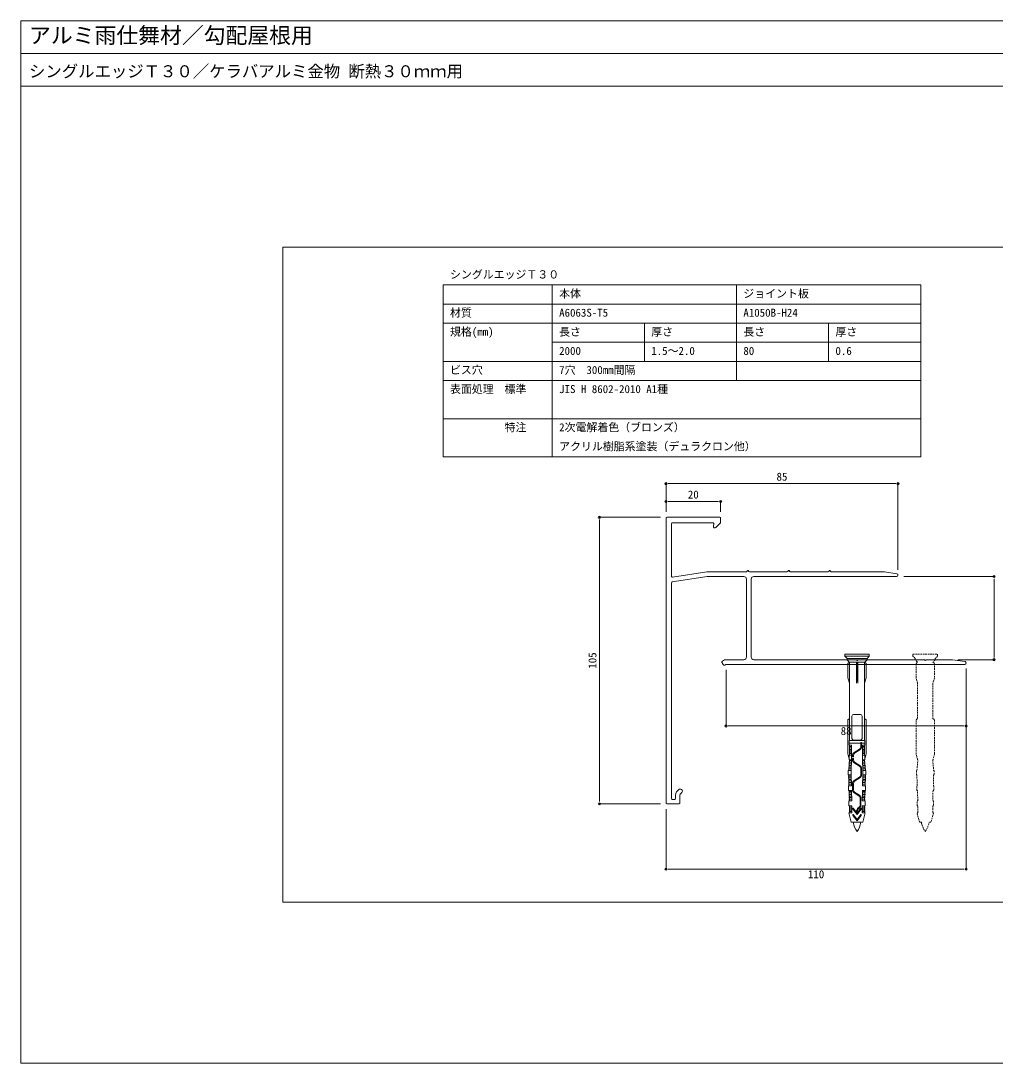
# Model space of a CAD drawing. Units: millimetres, scale not verified. Extents: x -276 to 276, y -191 to 191.
# Drawn here: x -275.9 to 81.1, y -191 to 191 of the extents above; entities that cross this region are included whole.
import ezdxf
from ezdxf.enums import TextEntityAlignment as Align

# ---------------------------------------------------------------- set-up
doc = ezdxf.new("R2010")
doc.units = ezdxf.units.MM
doc.header["$LTSCALE"] = 0.5
doc.linetypes.add('DASHED1', pattern=[1.8, 1.2, -0.6])
for name, color, linetype, lineweight in [('0-0_0', 7, 'Continuous', 9), ('0-2_moji', 7, 'Continuous', 18), ('0-3_SUNPO', 7, 'Continuous', 18), ('0-4_KANAMONO', 5, 'Continuous', 18), ('0-5_KANAMONO_SCREW', 4, 'Continuous', 18), ('0-6_WAKU', 7, 'Continuous', 18)]:
    doc.layers.add(name, color=color, linetype=linetype, lineweight=lineweight)
doc.styles.add('ＭＳ ゴシック', font='')
doc.styles.get('ＭＳ ゴシック').set_extended_font_data('MS Gothic')

# ---------------------------------------------------------------- blocks, each defined once
blk = doc.blocks.new('_DOT')
at = {"layer": '0-0_0'}
for p, q in [((-0.5, 0), (-1, 0)), ((0.25, 0), (-0.25, 0))]:
    blk.add_line(p, q, dxfattribs=at)
blk.add_circle((0, 0), 0.25, dxfattribs=at)

msp = doc.modelspace()

# ---------------------------------------------------------------- linework, layer by layer
at = {"layer": '0-0_0', "lineweight": 18}
msp.add_line((-275.948, 179.0363), (276.052, 179.0363), dxfattribs=at)
msp.add_lwpolyline([(-179.948, -131.9637), (180.052, -131.9637), (180.052, 108.0363), (-179.948, 108.0363)], close=True, dxfattribs=at)
at = {"layer": '0-2_moji'}
for p, q in [((-121.1977, 31.2262), (-121.1977, 94.2262)), ((-121.1977, 94.2262), (53.8023, 94.2262)), ((-81.1977, 31.2262), (-81.1977, 94.2262)), ((-13.6977, 59.2262), (-13.6977, 94.2262)), ((53.8023, 31.2262), (53.8023, 94.2262)), ((-121.1977, 87.2262), (53.8023, 87.2262)), ((-121.1977, 80.2262), (53.8023, 80.2262)), ((-47.4477, 80.2262), (-47.4477, 66.2262)), ((20.0523, 80.2262), (20.0523, 66.2262)), ((-81.1977, 73.2262), (53.8023, 73.2262)), ((-121.1977, 66.2262), (53.8023, 66.2262)), ((-121.1977, 59.2262), (53.8023, 59.2262)), ((-121.1977, 45.2262), (53.8023, 45.2262)), ((-121.1977, 31.2262), (53.8023, 31.2262))]:
    msp.add_line(p, q, dxfattribs=at)
at = {"layer": '0-3_SUNPO'}
for p, q in [((-39.5352, 11.0943), (-39.5352, 21.4336)), ((-37.9352, 21.4336), (43.8648, 21.4336)), ((45.4648, -10.1057), (45.4648, 21.4336)), ((-39.5352, 11.0943), (-39.5352, 14.8832)), ((-37.9352, 14.8832), (-21.1352, 14.8832)), ((-19.5352, 11.0943), (-19.5352, 14.8832)), ((-41.5352, 9.0943), (-63.9533, 9.0943)), ((-63.9533, -94.3057), (-63.9533, 7.4943)), ((47.594, -12.6057), (80.6602, -12.6057)), ((80.6602, -41.5057), (80.6602, -14.2057)), ((67.4418, -43.1057), (80.6602, -43.1057)), ((-17.5366, -46.8439), (-17.5366, -67.3885)), ((70.4634, -46.3439), (70.4634, -67.3885)), ((70.4648, -46.3057), (70.4648, -119.8758)), ((68.8634, -67.3885), (-15.9366, -67.3885)), ((-41.5352, -95.9057), (-63.9533, -95.9057)), ((-39.5352, -97.9057), (-39.5352, -119.8758)), ((-37.9352, -119.8758), (68.8648, -119.8758))]:
    msp.add_line(p, q, dxfattribs=at)
at = {"layer": '0-4_KANAMONO'}
for p, q in [((-39.5352, -95.6057), (-39.5352, 8.7943)), ((-39.2352, 9.0943), (-19.8352, 9.0943)), ((-19.5352, 8.7943), (-19.5352, 7.2186)), ((-37.5352, 6.7943), (-37.5352, -12.556)), ((-22.3626, 7.0943), (-37.2352, 7.0943)), ((-22.1551, 5.7231), (-22.0637, 6.7681)), ((-19.623, 7.0064), (-21.3035, 5.326)), ((-9.5852, -10.4057), (-9.4852, -10.4057)), ((-8.9852, -10.9057), (4.9148, -10.9057)), ((5.4148, -10.4057), (5.5148, -10.4057)), ((6.0148, -10.9057), (19.9148, -10.9057)), ((20.4148, -10.4057), (20.5148, -10.4057)), ((21.0148, -10.9057), (40.4418, -10.9057)), ((40.4876, -10.9092), (45.0411, -11.6116)), ((-37.5352, -14.8831), (-37.5352, -94.0057)), ((-10.0352, -42.1057), (-10.0352, -13.6057)), ((-8.3352, -13.6057), (-8.3352, -42.1057)), ((44.9648, -12.6057), (-7.3352, -12.6057)), ((-18.6512, -44.8727), (-19.0012, -44.2665)), ((-18.8182, -43.5835), (-18.0603, -43.1459)), ((-17.6048, -44.8459), (-17.9682, -45.0557)), ((-17.9103, -43.1057), (-11.0352, -43.1057)), ((69.9648, -44.8057), (-17.4548, -44.8057)), ((-7.3352, -43.1057), (29.9163, -43.1057)), ((30.1284, -43.1936), (30.2527, -43.3178)), ((30.677, -43.3178), (30.8012, -43.1936)), ((31.0134, -43.1057), (54.9163, -43.1057)), ((55.1284, -43.1936), (55.2527, -43.3178)), ((55.677, -43.3178), (55.8012, -43.1936)), ((56.0134, -43.1057), (65.4418, -43.1057)), ((65.4876, -43.1092), (70.0411, -43.8116)), ((-37.2352, -94.3057), (-36.3352, -94.3057)), ((-36.0352, -94.0057), (-36.0352, -92.8057)), ((-34.4352, -92.8057), (-34.4352, -95.6057)), ((-34.7352, -95.9057), (-39.2352, -95.9057))]:
    msp.add_line(p, q, dxfattribs=at)
for points in [[(-37.1895, -12.8525), (-24.5352, -10.9057), (-10.0852, -10.9057)], [(-11.0352, -12.6057), (-24.4052, -12.6057), (-37.2808, -14.5866)]]:
    msp.add_lwpolyline(points, dxfattribs=at)
for centre, radius, start, end in [((-39.2352, 8.7943), 0.3, 90, 180), ((-19.8352, 8.7943), 0.3, 360, 90), ((-37.2352, 6.7943), 0.3, 90, 180), ((-22.3626, 6.7943), 0.3, 355, 90), ((-21.657, 5.6795), 0.5, 175, 315), ((-19.8352, 7.2186), 0.3, 315, 0), ((-10.0852, -10.6057), 0.3, 270, 0), ((-9.5852, -10.6057), 0.2, 90, 180), ((-9.4852, -10.6057), 0.2, 360, 90), ((-8.9852, -10.6057), 0.3, 180, 270), ((4.9148, -10.6057), 0.3, 270, 0), ((5.4148, -10.6057), 0.2, 90, 180), ((5.5148, -10.6057), 0.2, 360, 90), ((6.0148, -10.6057), 0.3, 180, 270), ((19.9148, -10.6057), 0.3, 270, 0), ((20.4148, -10.6057), 0.2, 90, 180), ((20.5148, -10.6057), 0.2, 360, 90), ((21.0148, -10.6057), 0.3, 180, 270), ((40.4418, -11.2057), 0.3, 81.2317, 90), ((-37.2352, -12.556), 0.3, 180, 278.74616), ((-37.2352, -14.8831), 0.3, 98.74616, 180), ((-11.0352, -13.6057), 1, 0, 90), ((-7.3352, -13.6057), 1, 90, 180), ((44.9648, -12.1057), 0.5, 270, 81.2317), ((-18.5682, -44.0165), 0.5, 120, 210), ((-18.2182, -44.6227), 0.5, 210, 300), ((-17.9103, -43.4057), 0.3, 90, 120), ((-17.4548, -45.1057), 0.3, 90, 120), ((-11.0352, -42.1057), 1, 270, 0), ((-7.3352, -42.1057), 1, 180, 270), ((29.9163, -43.4057), 0.3, 45, 90), ((30.4648, -43.1057), 0.3, 225, 315), ((31.0134, -43.4057), 0.3, 90, 135), ((54.9163, -43.4057), 0.3, 45, 90), ((55.4648, -43.1057), 0.3, 225, 315), ((56.0134, -43.4057), 0.3, 90, 135), ((65.4418, -43.4057), 0.3, 81.2317, 90), ((69.9648, -44.3057), 0.5, 270, 81.2317), ((-33.5352, -92.8057), 2.5, 118.07249, 180), ((-34.3352, -91.3057), 0.8, 298.07249, 118.07249), ((-37.2352, -94.0057), 0.3, 180, 270), ((-36.3352, -94.0057), 0.3, 270, 0), ((-33.5352, -92.8057), 0.9, 118.07249, 180), ((-39.2352, -95.6057), 0.3, 180, 270), ((-34.7352, -95.6057), 0.3, 270, 360)]:
    msp.add_arc(centre, radius, start, end, dxfattribs=at)
at = {"layer": '0-5_KANAMONO_SCREW'}
for p, q in [((34.9634, -41.0907), (25.9634, -41.0907)), ((25.9634, -41.0907), (25.9634, -41.8307)), ((34.9634, -41.8307), (25.9634, -41.8307)), ((26.7884, -42.6557), (25.9634, -41.8307)), ((34.1384, -42.6557), (34.9634, -41.8307)), ((34.9634, -41.0907), (34.9634, -41.8307)), ((26.7884, -43.1057), (26.7884, -42.6557)), ((27.5734, -43.9557), (26.7884, -43.1057)), ((34.1384, -43.1057), (26.7884, -43.1057)), ((27.6734, -43.9557), (27.0734, -44.4557)), ((27.0734, -49.7557), (27.0734, -44.4557)), ((33.3534, -43.9557), (27.5734, -43.9557)), ((27.6734, -72.6557), (27.6734, -43.9557)), ((30.4634, -49.7557), (30.4634, -44.4557)), ((30.7134, -51.6557), (30.7134, -43.9557)), ((33.2534, -72.6557), (33.2534, -43.9557)), ((33.8534, -44.4557), (33.2534, -43.9557)), ((33.3534, -43.9557), (34.1384, -43.1057)), ((33.8534, -49.7557), (33.8534, -44.4557)), ((27.6734, -51.6557), (27.0734, -49.7557)), ((33.8534, -49.7557), (33.2534, -51.6557)), ((27.6734, -64.6557), (27.0734, -65.1557)), ((28.6134, -71.9557), (28.6134, -63.7557)), ((31.7134, -63.1557), (29.2134, -63.1557)), ((32.3134, -71.9557), (32.3134, -63.7557)), ((33.8534, -65.1557), (33.2534, -64.6557)), ((27.0734, -77.6557), (27.0734, -65.1557)), ((33.8534, -77.6557), (33.8534, -65.1557)), ((29.2134, -72.5557), (31.7134, -72.5557)), ((27.5734, -74.4557), (27.5734, -72.6557)), ((33.3534, -72.6557), (27.5734, -72.6557)), ((31.8134, -73.6557), (27.5734, -73.6557)), ((27.6734, -78.0557), (27.6734, -74.4557)), ((28.4634, -74.9557), (27.6734, -74.9557)), ((28.4634, -75.4557), (27.6734, -75.4557)), ((28.4634, -75.9557), (27.6734, -75.9557)), ((29.408, -77.1588), (31.3559, -75.9006)), ((29.5708, -77.4108), (31.5187, -76.1526)), ((31.8134, -75.0606), (31.8134, -73.4557)), ((33.3534, -73.6557), (32.1134, -73.6557)), ((33.3534, -74.4557), (32.4634, -74.4557)), ((32.4634, -79.8557), (32.4634, -74.4557)), ((33.2534, -74.9557), (32.4634, -74.9557)), ((33.2534, -75.4557), (32.4634, -75.4557)), ((33.2534, -75.9557), (32.4634, -75.9557)), ((33.2534, -78.0557), (33.2534, -74.4557)), ((33.3534, -74.4557), (33.3534, -72.6557)), ((27.5734, -79.5557), (27.0734, -77.6557)), ((27.3997, -83.6557), (27.7347, -79.8557)), ((28.4559, -80.0557), (27.5642, -80.0557)), ((27.5734, -79.8557), (27.5734, -78.0557)), ((28.4634, -78.0557), (27.5734, -78.0557)), ((28.4634, -79.8557), (27.5734, -79.8557)), ((28.4634, -76.4557), (27.6734, -76.4557)), ((28.4634, -76.9557), (27.6734, -76.9557)), ((28.4634, -77.4557), (27.6734, -77.4557)), ((28.3223, -83.6557), (28.4634, -79.8557)), ((28.8134, -78.6557), (28.8134, -78.2508)), ((29.1134, -78.6557), (28.8134, -78.6557)), ((28.8134, -79.7606), (28.8134, -79.3557)), ((29.1134, -79.3557), (28.8134, -79.3557)), ((29.1134, -78.6557), (29.1134, -78.2508)), ((29.1134, -79.7606), (29.1134, -79.3557)), ((33.2534, -76.4557), (32.4634, -76.4557)), ((33.2534, -76.9557), (32.4634, -76.9557)), ((33.2534, -77.4557), (32.4634, -77.4557)), ((33.3534, -78.0557), (32.4634, -78.0557)), ((32.6044, -83.6591), (32.4634, -79.8557)), ((33.3534, -79.8557), (32.4634, -79.8557)), ((33.3625, -80.0557), (32.4644, -80.0557)), ((33.527, -83.6557), (33.192, -79.8557)), ((33.8534, -77.6557), (33.3534, -79.5557)), ((33.3534, -79.8557), (33.3534, -78.0557)), ((28.3223, -83.6557), (27.2384, -83.6557)), ((27.2384, -85.3557), (27.2384, -83.6557)), ((28.3446, -83.0557), (27.2997, -83.0557)), ((28.3669, -82.4557), (27.3526, -82.4557)), ((28.3891, -81.8557), (27.4055, -81.8557)), ((28.4114, -81.2557), (27.4584, -81.2557)), ((28.4337, -80.6557), (27.5113, -80.6557)), ((28.3134, -85.3557), (28.3224, -83.6472)), ((29.408, -80.8526), (31.3559, -82.1108)), ((29.5708, -80.6006), (31.5187, -81.8588)), ((31.8134, -85.2606), (31.8134, -82.9508)), ((32.1134, -85.2606), (32.1134, -82.9508)), ((33.4154, -80.6557), (32.493, -80.6557)), ((33.4683, -81.2557), (32.5153, -81.2557)), ((33.5212, -81.8557), (32.5376, -81.8557)), ((33.5741, -82.4557), (32.5598, -82.4557)), ((33.627, -83.0557), (32.5821, -83.0557)), ((33.6884, -83.6557), (32.6043, -83.6557)), ((32.6134, -85.3557), (32.6044, -83.6591)), ((33.6884, -85.3557), (33.6884, -83.6557)), ((28.3134, -85.3557), (27.2384, -85.3557)), ((28.3234, -85.7557), (27.2569, -85.7557)), ((28.3384, -86.3557), (27.2719, -86.3557)), ((28.3534, -86.9557), (27.2869, -86.9557)), ((28.3684, -87.5557), (27.3019, -87.5557)), ((27.4997, -89.3557), (27.3997, -85.3557)), ((28.4134, -89.3557), (28.3134, -85.3557)), ((29.408, -87.3588), (31.3559, -86.1006)), ((29.5708, -87.6108), (31.5187, -86.3526)), ((32.5134, -89.3557), (32.6134, -85.3557)), ((33.6249, -87.5557), (32.5584, -87.5557)), ((33.6399, -86.9557), (32.5734, -86.9557)), ((33.6549, -86.3557), (32.5884, -86.3557)), ((33.6699, -85.7557), (32.6034, -85.7557)), ((33.6884, -85.3557), (32.6134, -85.3557)), ((33.427, -89.3557), (33.527, -85.3557)), ((28.3834, -88.1557), (27.3169, -88.1557)), ((28.3984, -88.7557), (27.3319, -88.7557)), ((27.377, -91.0557), (27.3384, -89.3557)), ((28.4134, -89.3557), (27.3384, -89.3557)), ((28.4134, -91.0557), (27.377, -91.0557)), ((28.4272, -91.3557), (27.3993, -91.3557)), ((27.7134, -94.8557), (27.5384, -91.0557)), ((28.5884, -94.8557), (28.4134, -91.0557)), ((28.8134, -90.7606), (28.8134, -88.4508)), ((29.1134, -90.7606), (29.1134, -88.4508)), ((29.5708, -91.6006), (31.3187, -92.7296)), ((32.3384, -94.8557), (32.5134, -91.0557)), ((33.5279, -91.3557), (32.4913, -91.3557)), ((33.5884, -89.3557), (32.5134, -89.3557)), ((33.5497, -91.0557), (32.5134, -91.0557)), ((33.5949, -88.7557), (32.5284, -88.7557)), ((33.6099, -88.1557), (32.5594, -88.1557)), ((33.2134, -94.8557), (33.2997, -91.0557)), ((33.5497, -91.0557), (33.5884, -89.3557)), ((28.4502, -91.8557), (27.4083, -91.8557)), ((28.4963, -92.4557), (27.4192, -92.4557)), ((28.5193, -93.0557), (27.43, -93.0557)), ((28.5423, -93.6557), (27.4409, -93.6557)), ((28.5653, -94.2557), (27.4517, -94.2557)), ((28.5884, -94.8557), (27.4634, -94.8557)), ((27.4634, -96.6557), (27.4634, -94.8557)), ((29.408, -91.8526), (31.1559, -92.9816)), ((31.6134, -96.3898), (31.6134, -93.8216)), ((31.9134, -96.3898), (31.9134, -93.8216)), ((33.4634, -94.8557), (32.3384, -94.8557)), ((33.462, -94.2557), (32.3614, -94.2557)), ((33.4756, -93.6557), (32.3844, -93.6557)), ((33.4893, -93.0557), (32.4075, -93.0557)), ((33.5029, -92.4557), (32.4305, -92.4557)), ((33.5166, -91.8557), (32.4765, -91.8557)), ((33.4634, -96.6557), (33.4634, -94.8557)), ((28.5884, -96.6557), (27.4634, -96.6557)), ((28.5884, -99.2557), (27.4634, -99.2557)), ((28.5884, -97.2057), (27.5384, -97.2057)), ((28.5884, -97.7057), (27.5384, -97.7057)), ((28.5884, -98.2057), (27.5384, -98.2057)), ((28.5884, -98.7057), (27.5384, -98.7057)), ((27.7134, -99.2557), (27.7134, -96.6557)), ((28.5884, -99.2557), (28.5884, -96.6557)), ((28.9634, -97.5527), (28.9634, -97.7357)), ((30.4634, -99.3557), (29.053, -97.5222)), ((30.4634, -99.8557), (29.0671, -98.0405)), ((30.3134, -98.6557), (30.3134, -98.482)), ((30.6134, -98.6557), (30.3134, -98.6557)), ((30.4634, -99.3557), (31.8737, -97.5222)), ((30.4634, -99.8557), (31.8597, -98.0405)), ((30.6134, -98.6557), (30.6134, -98.482)), ((30.908, -97.3899), (31.1559, -97.2298)), ((31.0708, -97.6419), (31.3187, -97.4818)), ((31.9634, -97.5527), (31.9634, -97.7357)), ((33.4634, -96.6557), (32.3384, -96.6557)), ((32.3384, -99.2557), (32.3384, -96.6557)), ((33.3884, -97.2057), (32.3384, -97.2057)), ((33.3884, -97.7057), (32.3384, -97.7057)), ((33.3884, -98.2057), (32.3384, -98.2057)), ((33.3884, -98.7057), (32.3384, -98.7057)), ((33.4625, -99.2557), (32.3384, -99.2557)), ((32.5634, -102.6557), (33.4634, -99.2557)), ((33.2134, -99.2557), (33.2134, -96.6557)), ((28.9634, -99.8527), (28.9634, -100.0357)), ((30.4634, -101.6557), (29.053, -99.8222)), ((30.4634, -102.1557), (29.0671, -100.3405)), ((30.4634, -101.6557), (31.8737, -99.8222)), ((30.4634, -102.1557), (31.8597, -100.3405)), ((31.9634, -99.8527), (31.9634, -100.0357))]:
    msp.add_line(p, q, dxfattribs=at)
at = {"layer": '0-5_KANAMONO_SCREW', "linetype": 'DASHED1'}
for points in [[(50.9634, -41.0907), (59.9634, -41.0907), (59.9634, -41.8307), (59.1384, -42.6557), (59.1384, -43.1057), (58.3534, -43.9557), (58.2534, -43.9557), (58.8534, -44.4557), (58.8534, -49.7557), (58.2534, -51.6557), (58.2534, -64.6557), (58.8534, -65.1557), (58.8534, -77.6557), (58.3534, -79.5557), (58.3534, -79.8557), (58.192, -79.8557), (58.527, -83.6557), (58.6884, -83.6557), (58.6884, -85.3557), (58.527, -85.3557), (58.427, -89.3557), (58.5884, -89.3557), (58.5497, -91.0557), (58.2997, -91.0557), (58.2134, -94.8557), (58.4634, -94.8557), (58.4634, -96.6557), (58.2134, -96.6557), (58.2134, -99.2557), (58.4634, -99.2557), (57.5634, -102.6557), (56.8877, -102.6557)], [(54.0391, -102.6557), (53.3634, -102.6557), (52.4634, -99.2557), (52.7134, -99.2557), (52.7134, -96.6557), (52.4634, -96.6557), (52.4634, -94.8557), (52.7134, -94.8557), (52.627, -91.0557), (52.377, -91.0557), (52.3384, -89.3557), (52.4997, -89.3557), (52.3997, -85.3557), (52.2384, -85.3557), (52.2384, -83.6557), (52.3997, -83.6557), (52.7347, -79.8557), (52.5734, -79.8557), (52.5734, -79.5557), (52.0734, -77.6557), (52.0734, -65.1557), (52.6734, -64.6557), (52.6734, -51.6557), (52.0734, -49.7557), (52.0734, -44.4557), (52.6734, -43.9557), (52.5734, -43.9557), (51.7884, -43.1057), (51.7884, -42.6557), (50.9634, -41.8307), (50.9634, -41.0907)]]:
    msp.add_lwpolyline(points, dxfattribs=at)
at = {"layer": '0-5_KANAMONO_SCREW'}
for points in [[(34.1384, -43.1057), (34.1384, -42.6557), (26.7884, -42.6557)], [(30.7134, -51.6557), (30.4634, -49.7557), (30.2134, -51.6557), (30.2134, -43.9557)], [(30.7134, -43.9557), (30.4634, -44.4557), (30.2134, -43.9557)], [(28.4634, -79.8557), (28.4634, -74.4557), (27.5734, -74.4557)], [(32.1134, -75.0606), (32.1134, -73.4557), (31.8134, -73.4557)], [(32.5634, -102.6557), (28.3634, -102.6557), (27.4634, -99.2557)]]:
    msp.add_lwpolyline(points, dxfattribs=at)
for centre, radius, start, end in [((29.2134, -63.7557), 0.6, 90, 180), ((31.7134, -63.7557), 0.6, 0, 90), ((29.2134, -71.9557), 0.6, 180, 270), ((31.7134, -71.9557), 0.6, 270, 0), ((30.8134, -75.0606), 1, 302.8584, 0), ((30.8134, -75.0606), 1.3, 302.8584, 0), ((30.1134, -78.2508), 1.3, 122.8584, 180), ((30.1134, -79.7606), 1.3, 180, 237.1416), ((30.1134, -78.2508), 1, 122.8584, 180), ((30.1134, -79.7606), 1, 180, 237.1416), ((30.8134, -82.9508), 1, 0, 57.1416), ((30.8134, -82.9508), 1.3, 0, 57.1416), ((30.1134, -88.4508), 1.3, 122.8584, 180), ((30.1134, -88.4508), 1, 122.8584, 180), ((30.8134, -85.2606), 1, 302.8584, 0), ((30.8134, -85.2606), 1.3, 302.8584, 0), ((30.1134, -90.7606), 1.3, 180, 237.1416), ((30.1134, -90.7606), 1, 180, 237.1416), ((30.6134, -93.8216), 1, 0, 57.1416), ((30.6134, -93.8216), 1.3, 0, 57.1416), ((29.0134, -97.5527), 0.05, 37.56859, 180), ((29.4634, -97.7357), 0.5, 180, 217.56859), ((31.6134, -98.482), 1.3, 122.8584, 180), ((31.6134, -98.482), 1, 122.8584, 180), ((30.6134, -96.3898), 1, 302.8584, 0), ((30.6134, -96.3898), 1.3, 302.8584, 0), ((31.4634, -97.7357), 0.5, 322.43141, 0), ((31.9134, -97.5527), 0.05, 0, 142.43141), ((29.0134, -99.8527), 0.05, 37.56859, 180), ((29.4634, -100.0357), 0.5, 180, 217.56859), ((38.2465, -100.8507), 9.3827, 191.09155, 213.95053), ((22.6802, -100.8507), 9.3827, 326.04947, 348.90845), ((31.4634, -100.0357), 0.5, 322.43141, 0), ((31.9134, -99.8527), 0.05, 0, 142.43141)]:
    msp.add_arc(centre, radius, start, end, dxfattribs=at)
at = {"layer": '0-5_KANAMONO_SCREW', "linetype": 'DASHED1'}
for centre, start, end in [((63.2465, -100.8507), 191.09155, 213.95053), ((47.6802, -100.8507), 326.04947, 348.90845)]:
    msp.add_arc(centre, 9.3827, start, end, dxfattribs=at)
at = {"layer": '0-6_WAKU'}
for points in [[(276.052, 167.0363), (-275.948, 167.0363), (-275.948, 191.0363), (276.052, 191.0363)], [(-275.948, -190.9637), (276.052, -190.9637), (276.052, 191.0363), (-275.948, 191.0363)]]:
    msp.add_lwpolyline(points, close=True, dxfattribs=at)

# ---------------------------------------------------------------- block references
at = {"layer": '0-3_SUNPO', "xscale": 1.6, "yscale": 1.6}
for p, rotation in [((-39.5352, 21.4336), 180), ((-39.5352, 14.8832), 180), ((-63.9533, 9.0943), 90), ((80.6602, -12.6057), 90), ((80.6602, -43.1057), 270), ((-17.5366, -67.3885), 180), ((-63.9533, -95.9057), 270), ((-39.5352, -119.8758), 180)]:
    msp.add_blockref('_DOT', p, dxfattribs=dict(at, rotation=rotation))
for p in [(45.4648, 21.4336), (-19.5352, 14.8832), (70.4634, -67.3885), (70.4648, -119.8758)]:
    msp.add_blockref('_DOT', p, dxfattribs=at)

# ---------------------------------------------------------------- texts
at = {"layer": '0-2_moji', "style": 'ＭＳ ゴシック'}
for s, p in [('シングルエッジＴ３０', (-118.6977, 95.7262)), ('本体', (-78.6977, 88.7262)), ('ジョイント板', (-11.1977, 88.7262)), ('材質', (-118.6977, 81.7262)), ('A6063S-T5', (-78.6977, 81.7262)), ('A1050B-H24', (-11.1977, 81.7262)), ('規格(mm)', (-118.6977, 74.7262)), ('長さ', (-78.6977, 74.7262)), ('厚さ', (-44.9477, 74.7262)), ('長さ', (-11.1977, 74.7262)), ('厚さ', (22.5523, 74.7262)), ('2000', (-78.6977, 67.7262)), ('1.5～2.0', (-44.9477, 67.7262)), ('80', (-11.1977, 67.7262)), ('0.6', (22.5523, 67.7262)), ('ビス穴', (-118.6977, 60.7262)), ('7穴\u3000300mm間隔', (-78.6977, 60.7262)), ('表面処理\u3000標準', (-118.6977, 53.7262)), ('JIS H 8602-2010 A1種', (-78.6977, 53.7262)), ('\u3000\u3000\u3000\u3000\u3000特注', (-118.6977, 39.7262)), ('2次電解着色（ブロンズ）', (-78.6977, 39.7262)), ('アクリル樹脂系塗装（デュラクロン他）', (-78.6977, 32.7262))]:
    msp.add_text(s, height=2.933, dxfattribs=at).set_placement(p, align=Align.BOTTOM_LEFT)
at = {"layer": '0-3_SUNPO', "style": 'ＭＳ ゴシック'}
for s, p in [('85', (0.9648, 21.6336)), ('20', (-31.5352, 15.0832)), ('88', (24.4634, -71.5885)), ('110', (12.4648, -124.0758))]:
    msp.add_text(s, height=2.933, dxfattribs=at).set_placement(p, align=Align.BOTTOM_LEFT)
msp.add_text('105', height=2.933, rotation=90, dxfattribs=at).set_placement((-64.1533, -46.4057), align=Align.BOTTOM_LEFT)
at = {"layer": '0-6_WAKU', "style": 'ＭＳ ゴシック'}
for s, height, p in [('アルミ雨仕舞材／勾配屋根用', 5.865, (-272.948, 181.0363)), ('シングルエッジＴ３０／ケラバアルミ金物 断熱３０ｍｍ用', 4.399, (-272.948, 169.0363))]:
    msp.add_text(s, height=height, dxfattribs=at).set_placement(p, align=Align.BOTTOM_LEFT)

doc.saveas('drawing.dxf')
